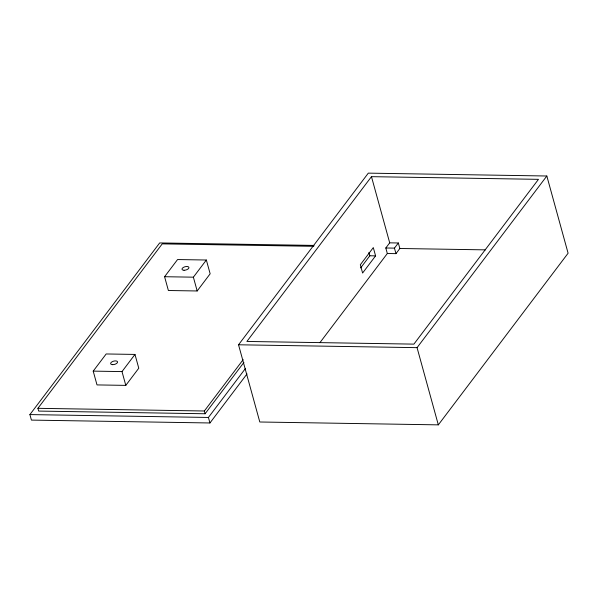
<?xml version="1.0" encoding="UTF-8"?>
<svg xmlns="http://www.w3.org/2000/svg" width="598" height="598" viewBox="0 0 598 598"><rect width="100%" height="100%" fill="white"/><g stroke="black" fill="none" stroke-linecap="round" stroke-linejoin="round"><path stroke-width="0.9" d="M247.019 373.929L209.943 422.973L31.417 420.102L29.9 414.586L159.673 242.938L314.025 245.419M243.917 362.41L205.107 413.756L38.676 411.08L37.913 408.322L162.23 243.879L313.786 246.316M93.206 371.126L106.182 353.964L134.976 354.427L138.773 368.211L125.797 385.381L97.003 384.918L93.206 371.126L121.999 371.59L134.976 354.427M164.585 276.717L177.561 259.554L206.355 260.018L210.152 273.802L197.176 290.972L168.382 290.508L164.585 276.717L193.378 277.18L206.355 260.018M238.535 344.784L368.308 173.136L546.834 176.006L568.1 253.216L438.327 424.864L259.801 421.994L238.535 344.784L417.06 347.655L546.834 176.006M371.47 176.664L246.892 341.451L413.898 344.127L538.477 179.34L371.47 176.664L389.702 242.84L385.807 247.991L387.325 253.507L319.945 342.632M205.107 413.756L204.344 410.998L243.162 359.652M209.943 422.973L208.425 417.456L245.501 368.413M360.631 267.934L369.826 255.78L368.914 252.468M375.581 255.869L362.605 273.032L360.325 264.764L373.302 247.594L375.581 255.869L369.826 255.78M387.325 253.507L395.966 253.642L394.448 248.125L398.335 242.982L389.702 242.84M395.966 253.642L399.86 248.491L398.335 242.982M385.807 247.991L394.448 248.125M399.86 248.491L485.419 249.867M37.913 408.322L204.344 410.998M29.9 414.586L208.425 417.456M417.06 347.655L438.327 424.864M193.378 277.18L197.176 290.972M121.999 371.59L125.797 385.381M184.042 270.259A3.573 1.697 -15.4 0 0 188.923 267.47A3.573 1.697 -15.4 0 0 183.437 267.381A3.573 1.697 -15.4 0 0 184.042 270.259M112.663 364.668A3.573 1.697 -15.4 0 0 117.552 361.88A3.573 1.697 -15.4 0 0 112.065 361.79A3.573 1.697 -15.4 0 0 112.663 364.668"/></g></svg>
